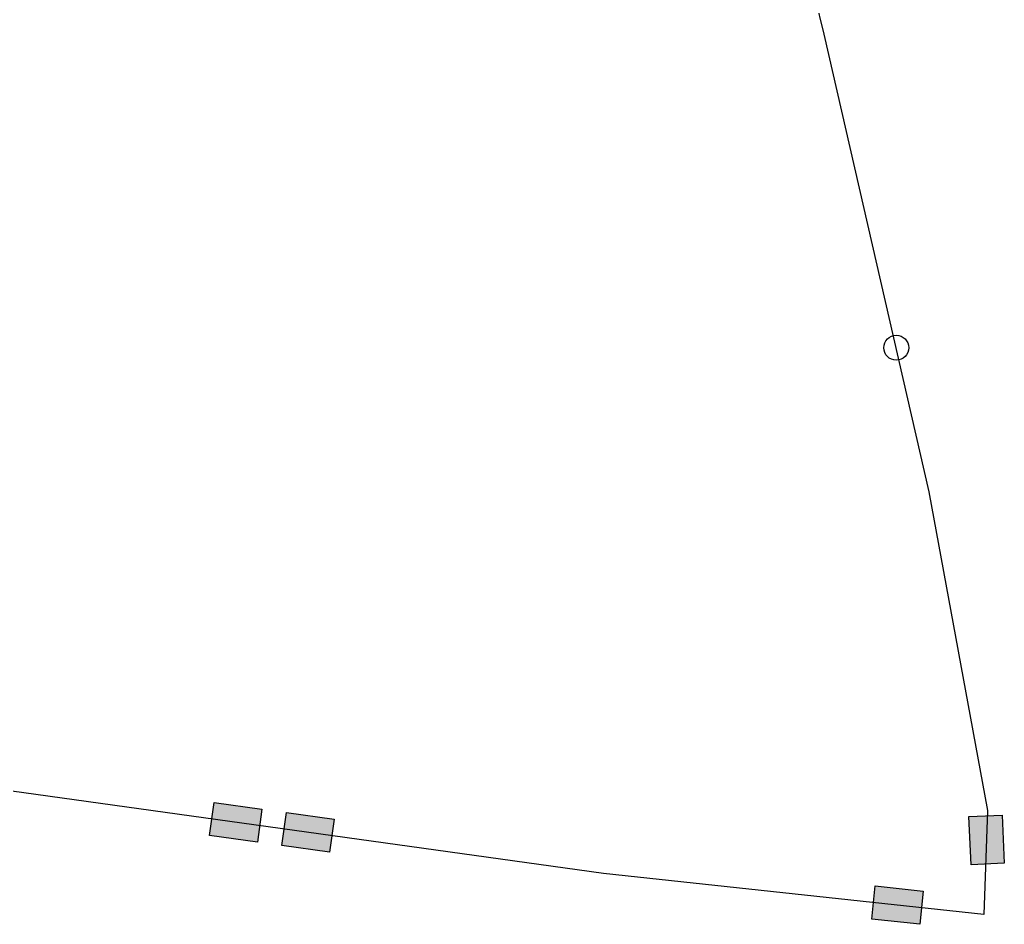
# Model space of a CAD drawing. Header units: metres. Extents: x 291285 to 296393, y 1982985 to 1990470.
# Drawn here: x 294039.8 to 294330.3, y 1988281.4 to 1988548.3 of the extents above; entities that cross this region are included whole.
import ezdxf

# ---------------------------------------------------------------- set-up
doc = ezdxf.new("R2010")
doc.units = ezdxf.units.M
doc.layers.add('SYM_STONE', color=1, linetype='Continuous')
doc.layers.add('V_BOUND_LINE', color=7, linetype='Continuous')

msp = doc.modelspace()

# ---------------------------------------------------------------- hatches: boundary and pattern name
for points in [[(294097.21, 1988317.34), (294095.86, 1988307.59), (294109.95, 1988305.64), (294111.31, 1988315.39)], [(294131.27, 1988302.67), (294132.63, 1988312.42), (294118.53, 1988314.38), (294117.18, 1988304.63)], [(294329.66, 1988313.66), (294319.83, 1988313.19), (294320.51, 1988298.97), (294330.34, 1988299.44)], [(294292.28, 1988292.72), (294291.23, 1988282.94), (294305.37, 1988281.41), (294306.43, 1988291.2)]]:
    msp.add_hatch(color=256).paths.add_polyline_path(points)

# ---------------------------------------------------------------- linework, layer by layer
for points in [[(294109.95, 1988305.64), (294095.86, 1988307.59), (294097.21, 1988317.34), (294111.31, 1988315.39)], [(294118.53, 1988314.38), (294132.63, 1988312.42), (294131.27, 1988302.67), (294117.18, 1988304.63)], [(294320.51, 1988298.97), (294319.83, 1988313.19), (294329.66, 1988313.66), (294330.34, 1988299.44)], [(294305.37, 1988281.41), (294291.23, 1988282.94), (294292.28, 1988292.72), (294306.43, 1988291.2)]]:
    msp.add_lwpolyline(points, close=True)
at = {"layer": 'SYM_STONE'}
msp.add_circle((294298.47, 1988451.54), 3.68, dxfattribs=at)
at = {"layer": 'V_BOUND_LINE'}
for p, q in [((294263.01, 1988601.53), (294277.1, 1988544.1)), ((294277.1, 1988544.1), (294308.1, 1988409.06)), ((294308.1, 1988409.06), (294325.39, 1988314.96)), ((294212.12, 1988296.41), (293984.67, 1988328.01)), ((294325.39, 1988314.96), (294324.3, 1988284.32)), ((294324.3, 1988284.32), (294212.12, 1988296.41))]:
    msp.add_line(p, q, dxfattribs=at)

doc.saveas('drawing.dxf')
